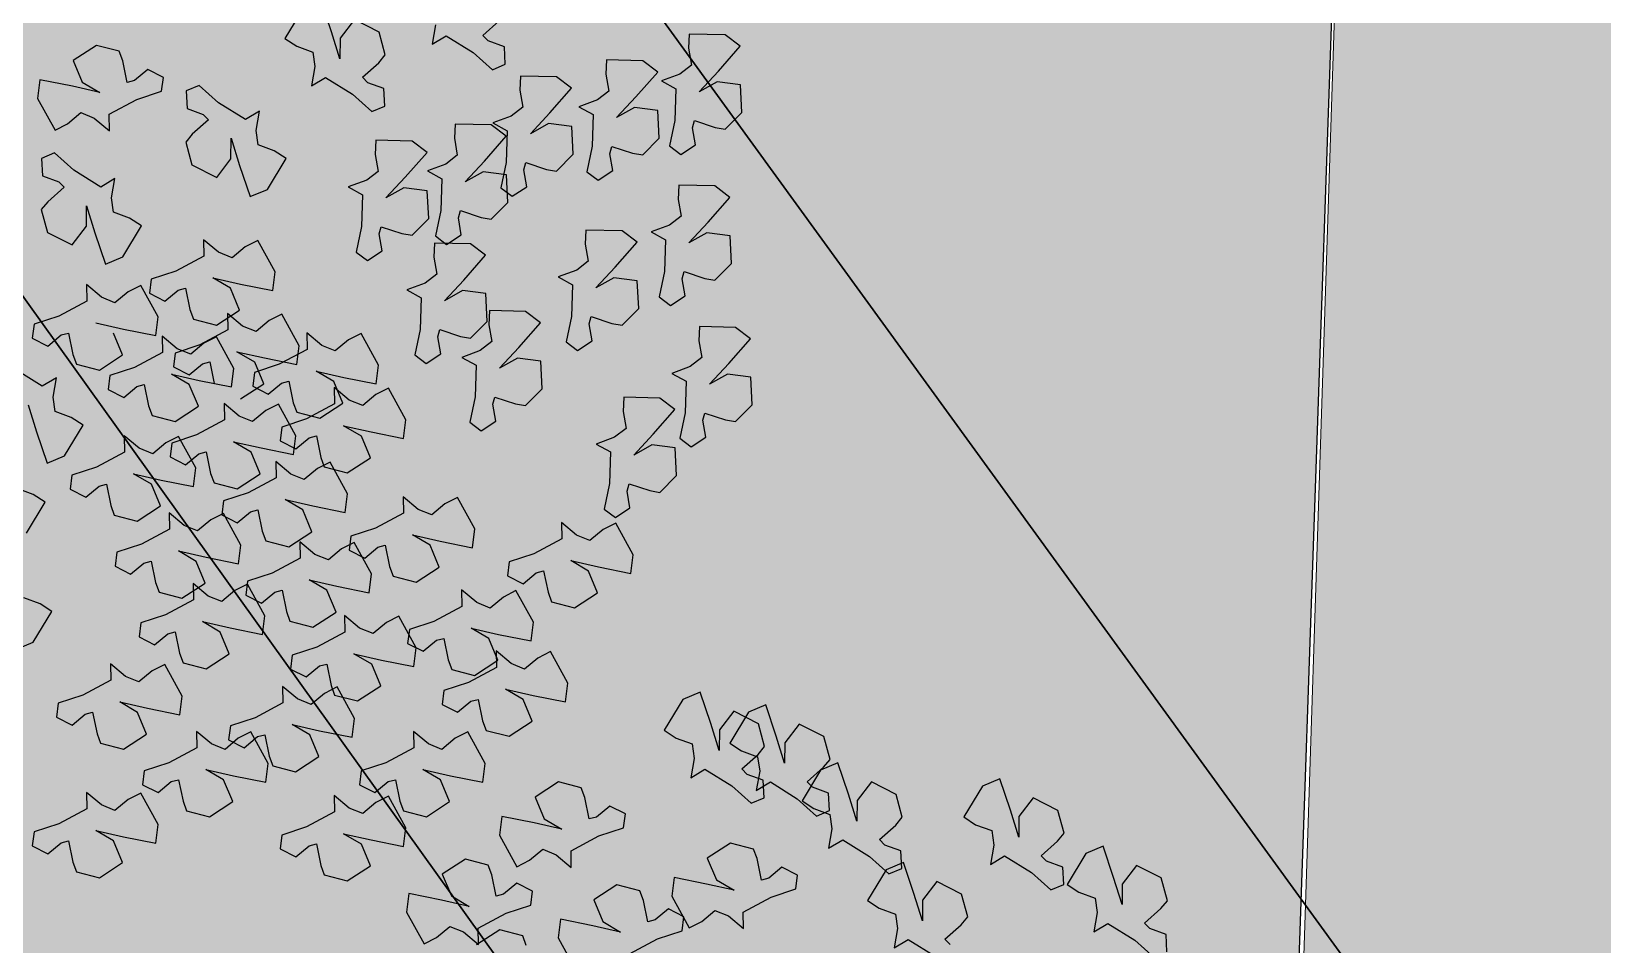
# Model space of a CAD drawing. Header units: millimetres. Extents: x -1042495 to -977915, y 3191218 to 3280168.
# Drawn here: x -1023943 to -1021685, y 3225566 to 3226878 of the extents above; entities that cross this region are included whole.
import ezdxf

# ---------------------------------------------------------------- set-up
doc = ezdxf.new("R2010")
doc.units = ezdxf.units.MM
doc.layers.get('0').update_dxf_attribs({"lineweight": 15})
for name, color, linetype in [('000 Дом', 7, 'Continuous'), ('000 Привязки', 1, 'Continuous'), ('A绿-TXT', 252, 'Continuous')]:
    doc.layers.add(name, color=color, linetype=linetype)
doc.layers.add('_ВК_В1', color=5, linetype='B1', lineweight=30)
doc.layers.add('_Кабель 0.4', color=1, linetype='g5_119_3', lineweight=30)
doc.layers.add('кустарники лиственные', color=7, linetype='Continuous', lineweight=20, true_color=0x455c00)
doc.linetypes.add('B1', pattern='A,12.5,-3,["В1",Standard,S=2,R=0,X=-2,Y=-1],-2.5', length=18)
doc.linetypes.add('g5_119_3', pattern='A,4,-1,[31,GUGK_2005.shx,S=0.1,R=0,X=0,Y=0],4,[31,GUGK_2005.shx,S=0.1,R=180,X=0,Y=0],-1', length=10)

# ---------------------------------------------------------------- blocks, each defined once
blk = doc.blocks.new('A$C6E9D230D')
at = {"layer": 'A绿-TXT', "color": 254, "true_color": 0xfeeab9}
for p, q in [((1816.9, 1630.9), (1763.2, 1601.3)), ((1848.6, 1626.9), (1816.9, 1630.9)), ((1837.5, 1571.8), (1848.6, 1626.9)), ((1763.2, 1601.3), (1774, 1579.9)), ((1774, 1579.9), (1792.8, 1557.4)), ((1792.8, 1557.4), (1783.5, 1534.4)), ((1826.9, 1524.8), (1837.5, 1571.8)), ((1844.6, 1554.9), (1826.9, 1524.8)), ((1881.5, 1570.4), (1844.6, 1554.9)), ((1907.2, 1530.9), (1881.5, 1570.4)), ((1783.5, 1534.4), (1762, 1508.9)), ((1897.1, 1492), (1907.2, 1530.9)), ((1787.1, 1472.5), (1761.4, 1511.9)), ((1762, 1508.9), (1790, 1509.4)), ((1790, 1509.4), (1815.4, 1461.9)), ((1776.9, 1433.5), (1787.1, 1472.5)), ((1844.3, 1478.5), (1880.7, 1485.9)), ((1847.6, 1466), (1844.3, 1478.5)), ((1880.7, 1485.9), (1897.1, 1492)), ((1948.1, 1472.9), (1894.3, 1443.3)), ((1979.8, 1468.9), (1948.1, 1472.9)), ((1815.4, 1461.9), (1829.1, 1420)), ((1866.3, 1443.5), (1847.6, 1466)), ((1852.8, 1417), (1866.3, 1443.5)), ((1894.3, 1443.3), (1905.2, 1421.9)), ((1968.7, 1413.8), (1979.8, 1468.9)), ((1760.6, 1427.5), (1776.9, 1433.5)), ((1829.1, 1420), (1852.8, 1417)), ((1905.2, 1421.9), (1923.9, 1399.4)), ((1923.9, 1399.4), (1914.6, 1376.4)), ((1958.1, 1366.8), (1968.7, 1413.8)), ((1975.7, 1396.9), (1958.1, 1366.8)), ((2012.7, 1412.3), (1975.7, 1396.9)), ((2038.4, 1372.9), (2012.7, 1412.3)), ((1773.2, 1373.3), (1719.5, 1343.7)), ((1805, 1369.3), (1773.2, 1373.3)), ((1793.9, 1314.3), (1805, 1369.3)), ((1914.6, 1376.4), (1893.2, 1350.9)), ((2028.2, 1334), (2038.4, 1372.9)), ((1893.2, 1350.9), (1921.1, 1351.4)), ((1921.1, 1351.4), (1946.6, 1303.9)), ((1783.3, 1267.3), (1793.9, 1314.3)), ((1837.9, 1312.8), (1800.9, 1297.4)), ((1863.6, 1273.3), (1837.9, 1312.8)), ((1975.5, 1320.5), (2011.9, 1327.9)), ((1978.7, 1308), (1975.5, 1320.5)), ((2011.9, 1327.9), (2028.2, 1334)), ((1800.9, 1297.4), (1783.3, 1267.3)), ((1946.6, 1303.9), (1960.3, 1262)), ((1997.5, 1285.5), (1978.7, 1308)), ((1984, 1259), (1997.5, 1285.5)), ((1853.4, 1234.4), (1863.6, 1273.3)), ((1960.3, 1262), (1984, 1259)), ((393.4, 1252.1), (405.8, 1222.6)), ((471.4, 1211), (481.5, 1238.5)), ((591.5, 1234.3), (644, 1202.6)), ((657.1, 1222.7), (667.2, 1250.2)), ((809.5, 1231.5), (763.5, 1217.2)), ((841.3, 1207.3), (869.8, 1253)), ((1746.3, 1251.9), (1771.8, 1204.3)), ((1837.1, 1228.3), (1853.4, 1234.4)), ((59.8, 1224.3), (46.3, 1197.8)), ((83.5, 1221.3), (59.8, 1224.3)), ((97.2, 1179.4), (83.5, 1221.3)), ((405.8, 1222.6), (458.3, 1190.9)), ((458.3, 1190.9), (471.4, 1211)), ((644, 1202.6), (657.1, 1222.7)), ((763.5, 1217.2), (710.3, 1199.3)), ((855.8, 1183.3), (841.3, 1207.3)), ((923.2, 1224.3), (909.6, 1197.8)), ((946.9, 1221.3), (923.2, 1224.3)), ((960.6, 1179.4), (946.9, 1221.3)), ((1141.6, 1209.3), (1102.8, 1198.6)), ((1155, 1198.2), (1141.6, 1209.3)), ((1198.9, 1206.9), (1188.8, 1179.4)), ((1228.6, 1208.5), (1198.9, 1206.9)), ((1237.9, 1186.5), (1228.6, 1208.5)), ((1330.6, 1215.3), (1276.9, 1185.7)), ((1362.3, 1211.3), (1330.6, 1215.3)), ((1351.3, 1156.2), (1362.3, 1211.3)), ((1771.8, 1204.3), (1785.5, 1162.4)), ((1800.7, 1220.9), (1837.1, 1228.3)), ((1803.9, 1208.4), (1800.7, 1220.9)), ((1822.7, 1185.9), (1803.9, 1208.4)), ((46.3, 1197.8), (65, 1175.3)), ((122.7, 1131.8), (97.2, 1179.4)), ((278.4, 1183.3), (264.9, 1156.8)), ((302.1, 1180.3), (278.4, 1183.3)), ((315.8, 1138.4), (302.1, 1180.3)), ((710.3, 1199.3), (722.7, 1169.8)), ((788.3, 1158.2), (798.4, 1185.7)), ((798.4, 1185.7), (822.9, 1189.1)), ((822.9, 1189.1), (855.8, 1183.3)), ((909.6, 1197.8), (928.4, 1175.3)), ((986, 1131.8), (960.6, 1179.4)), ((1102.8, 1198.6), (1081.5, 1156.6)), ((1179.6, 1170.4), (1155, 1198.2)), ((1188.8, 1179.4), (1179.6, 1170.4)), ((1208.5, 1153.6), (1237.9, 1186.5)), ((1276.9, 1185.7), (1287.7, 1164.3)), ((1844.2, 1180.1), (1790.5, 1150.5)), ((1809.2, 1159.4), (1822.7, 1185.9)), ((1876, 1176.1), (1844.2, 1180.1)), ((1864.9, 1121), (1876, 1176.1)), ((2126.4, 1192.8), (2113.2, 1172.7)), ((2178.8, 1161), (2126.4, 1192.8)), ((15.6, 1149.2), (5.4, 1110.3)), ((31.9, 1155.3), (15.6, 1149.2)), ((68.3, 1162.8), (31.9, 1155.3)), ((65, 1175.3), (68.3, 1162.8)), ((264.9, 1156.8), (283.6, 1134.3)), ((666.3, 1159.9), (652.8, 1133.4)), ((690.1, 1156.9), (666.3, 1159.9)), ((703.8, 1115), (690.1, 1156.9)), ((722.7, 1169.8), (775.1, 1138.1)), ((775.1, 1138.1), (788.3, 1158.2)), ((878.9, 1149.2), (868.7, 1110.3)), ((895.2, 1155.3), (878.9, 1149.2)), ((931.6, 1162.8), (895.2, 1155.3)), ((928.4, 1175.3), (931.6, 1162.8)), ((1081.5, 1156.6), (1113.3, 1132.4)), ((1180, 1107.8), (1208.5, 1153.6)), ((1287.7, 1164.3), (1306.5, 1141.8)), ((1340.6, 1109.3), (1351.3, 1156.2)), ((1395.2, 1154.8), (1358.3, 1139.4)), ((1420.9, 1115.3), (1395.2, 1154.8)), ((1785.5, 1162.4), (1809.2, 1159.4)), ((1790.5, 1150.5), (1801.3, 1129.1)), ((2113.2, 1172.7), (2103.1, 1145.2)), ((2191.2, 1131.6), (2178.8, 1161)), ((150.6, 1132.4), (122.7, 1131.8)), ((129.2, 1106.8), (150.6, 1132.4)), ((283.6, 1134.3), (286.9, 1121.8)), ((341.2, 1090.8), (315.8, 1138.4)), ((652.8, 1133.4), (671.6, 1110.9)), ((1014, 1132.4), (986, 1131.8)), ((992.5, 1106.8), (1014, 1132.4)), ((1148.2, 1132.1), (1102.2, 1117.8)), ((1113.3, 1132.4), (1148.2, 1132.1)), ((1306.5, 1141.8), (1297.2, 1118.9)), ((1358.3, 1139.4), (1340.6, 1109.3)), ((1801.3, 1129.1), (1820.1, 1106.6)), ((2060.2, 1123.6), (2031.7, 1077.8)), ((2078.6, 1141.8), (2045.7, 1147.5)), ((2045.7, 1147.5), (2060.2, 1123.6)), ((2103.1, 1145.2), (2078.6, 1141.8)), ((2138, 1113.6), (2191.2, 1131.6)), ((5.4, 1110.3), (31.1, 1070.9)), ((68, 1086.3), (85.7, 1116.4)), ((85.7, 1116.4), (75.1, 1069.4)), ((119.9, 1083.8), (129.2, 1106.8)), ((234.1, 1108.3), (224, 1069.3)), ((250.4, 1114.3), (234.1, 1108.3)), ((286.9, 1121.8), (250.4, 1114.3)), ((674.8, 1098.4), (638.4, 1091)), ((671.6, 1110.9), (674.8, 1098.4)), ((729.2, 1067.5), (703.8, 1115)), ((835.8, 1095.4), (822.2, 1068.9)), ((859.5, 1092.4), (835.8, 1095.4)), ((868.7, 1110.3), (894.5, 1070.9)), ((949.1, 1116.4), (938.4, 1069.4)), ((983.2, 1083.8), (992.5, 1106.8)), ((1102.2, 1117.8), (1049, 1099.9)), ((1049, 1099.9), (1061.4, 1070.4)), ((1194.5, 1083.9), (1180, 1107.8)), ((1297.2, 1118.9), (1275.7, 1093.3)), ((1410.8, 1076.4), (1420.9, 1115.3)), ((1820.1, 1106.6), (1810.8, 1083.7)), ((1854.3, 1074.1), (1864.9, 1121)), ((1871.9, 1104.2), (1854.3, 1074.1)), ((1908.9, 1119.6), (1871.9, 1104.2)), ((1934.6, 1080.1), (1908.9, 1119.6)), ((2092, 1099.3), (2138, 1113.6)), ((2126.9, 1099.1), (2092, 1099.3)), ((2158.7, 1074.8), (2126.9, 1099.1)), ((31.1, 1070.9), (68, 1086.3)), ((75.1, 1069.4), (64, 1014.4)), ((138.6, 1061.3), (119.9, 1083.8)), ((224, 1069.3), (249.7, 1029.9)), ((286.6, 1045.3), (304.3, 1075.4)), ((304.3, 1075.4), (293.7, 1028.4)), ((369.2, 1091.4), (341.2, 1090.8)), ((347.7, 1065.8), (369.2, 1091.4)), ((535.2, 1083.7), (521.7, 1057.2)), ((558.9, 1080.7), (535.2, 1083.7)), ((572.6, 1038.8), (558.9, 1080.7)), ((622.1, 1084.9), (611.9, 1046)), ((638.4, 1091), (622.1, 1084.9)), ((822.2, 1068.9), (841, 1046.4)), ((873.2, 1050.5), (859.5, 1092.4)), ((894.5, 1070.9), (931.4, 1086.3)), ((938.4, 1069.4), (927.4, 1014.4)), ((1002, 1061.3), (983.2, 1083.8)), ((1061.4, 1070.4), (1113.8, 1038.7)), ((1127, 1058.8), (1137.1, 1086.2)), ((1137.1, 1086.2), (1161.6, 1089.7)), ((1161.6, 1089.7), (1194.5, 1083.9)), ((1275.7, 1093.3), (1303.7, 1093.8)), ((1303.7, 1093.8), (1329.1, 1046.3)), ((1358, 1062.9), (1394.5, 1070.3)), ((1394.5, 1070.3), (1410.8, 1076.4)), ((1810.8, 1083.7), (1789.4, 1058.1)), ((1924.4, 1041.2), (1934.6, 1080.1)), ((2031.7, 1077.8), (2002.3, 1045)), ((2104.5, 1081.5), (2091.4, 1061.4)), ((2157, 1049.8), (2104.5, 1081.5)), ((2137.4, 1032.8), (2158.7, 1074.8)), ((149.5, 1039.9), (138.6, 1061.3)), ((249.7, 1029.9), (286.6, 1045.3)), ((338.4, 1042.9), (347.7, 1065.8)), ((357.2, 1020.4), (338.4, 1042.9)), ((415, 1042.7), (401.5, 1016.3)), ((438.8, 1039.8), (415, 1042.7)), ((521.7, 1057.2), (540.4, 1034.7)), ((611.9, 1046), (637.6, 1006.5)), ((674.6, 1021.9), (692.3, 1052)), ((692.3, 1052), (681.6, 1005.1)), ((726.4, 1019.5), (735.7, 1042.4)), ((757.1, 1068), (729.2, 1067.5)), ((735.7, 1042.4), (757.1, 1068)), ((841, 1046.4), (844.2, 1033.9)), ((898.6, 1003), (873.2, 1050.5)), ((1012.8, 1039.9), (1002, 1061.3)), ((1113.8, 1038.7), (1127, 1058.8)), ((1329.1, 1046.3), (1342.8, 1004.4)), ((1361.3, 1050.4), (1358, 1062.9)), ((1380.1, 1027.9), (1361.3, 1050.4)), ((1789.4, 1058.1), (1817.3, 1058.6)), ((1817.3, 1058.6), (1842.7, 1011.1)), ((2002.3, 1045), (2011.6, 1023)), ((2041.3, 1024.5), (2051.4, 1052)), ((2051.4, 1052), (2060.6, 1061.1)), ((2060.6, 1061.1), (2085.2, 1033.3)), ((2091.4, 1061.4), (2081.3, 1034)), ((2169.4, 1020.3), (2157, 1049.8)), ((95.7, 1010.4), (149.5, 1039.9)), ((163.6, 1037), (150.1, 1010.5)), ((187.3, 1034), (163.6, 1037)), ((201.1, 992.1), (187.3, 1034)), ((293.7, 1028.4), (282.6, 973.4)), ((368, 999), (357.2, 1020.4)), ((401.5, 1016.3), (420.3, 993.8)), ((452.5, 997.8), (438.8, 1039.8)), ((543.7, 1022.2), (507.3, 1014.8)), ((540.4, 1034.7), (543.7, 1022.2)), ((598, 991.3), (572.6, 1038.8)), ((637.6, 1006.5), (674.6, 1021.9)), ((745.2, 997), (726.4, 1019.5)), ((791.5, 1020.4), (781.3, 981.5)), ((807.8, 1026.5), (791.5, 1020.4)), ((844.2, 1033.9), (807.8, 1026.5)), ((959.1, 1010.4), (1012.8, 1039.9)), ((999.6, 1025.1), (986.1, 998.7)), ((1023.4, 1022.2), (999.6, 1025.1)), ((1037.1, 980.2), (1023.4, 1022.2)), ((1366.5, 1001.4), (1380.1, 1027.9)), ((1871.7, 1027.7), (1908.1, 1035.1)), ((1874.9, 1015.2), (1871.7, 1027.7)), ((1908.1, 1035.1), (1924.4, 1041.2)), ((2011.6, 1023), (2041.3, 1024.5)), ((2056.8, 1030.5), (2023.9, 1036.3)), ((2023.9, 1036.3), (2038.4, 1012.4)), ((2081.3, 1034), (2056.8, 1030.5)), ((2085.2, 1033.3), (2098.7, 1022.2)), ((2098.7, 1022.2), (2137.4, 1032.8)), ((2116.2, 1002.4), (2169.4, 1020.3)), ((64, 1014.4), (95.7, 1010.4)), ((150.1, 1010.5), (168.9, 988)), ((226.5, 944.5), (201.1, 992.1)), ((314.3, 969.4), (368, 999)), ((420.3, 993.8), (423.5, 981.2)), ((477.9, 950.3), (452.5, 997.8)), ((490.9, 1008.7), (480.8, 969.8)), ((507.3, 1014.8), (490.9, 1008.7)), ((626, 991.8), (598, 991.3)), ((604.5, 966.3), (626, 991.8)), ((681.6, 1005.1), (670.6, 950)), ((721, 990.1), (707.5, 963.6)), ((744.7, 987.1), (721, 990.1)), ((756, 975.6), (745.2, 997)), ((926.6, 1003.5), (898.6, 1003)), ((905.1, 978), (926.6, 1003.5)), ((927.4, 1014.4), (959.1, 1010.4)), ((986.1, 998.7), (1004.9, 976.2)), ((1342.8, 1004.4), (1366.5, 1001.4)), ((1842.7, 1011.1), (1856.5, 969.2)), ((1893.7, 992.7), (1874.9, 1015.2)), ((1880.2, 966.2), (1893.7, 992.7)), ((2038.4, 1012.4), (2009.9, 966.6)), ((2070.2, 988.1), (2116.2, 1002.4)), ((119.4, 961.9), (109.2, 923)), ((135.7, 968), (119.4, 961.9)), ((172.1, 975.5), (135.7, 968)), ((168.9, 988), (172.1, 975.5)), ((282.6, 973.4), (314.3, 969.4)), ((370.8, 967.7), (360.6, 928.8)), ((387.1, 973.8), (370.8, 967.7)), ((423.5, 981.2), (387.1, 973.8)), ((480.8, 969.8), (506.5, 930.3)), ((543.4, 945.8), (561.1, 975.9)), ((561.1, 975.9), (550.5, 928.9)), ((595.3, 943.3), (604.5, 966.3)), ((702.3, 946), (756, 975.6)), ((707.5, 963.6), (726.3, 941.1)), ((758.4, 945.2), (744.7, 987.1)), ((781.3, 981.5), (807.1, 942)), ((844, 957.4), (861.7, 987.6)), ((861.7, 987.6), (851, 940.6)), ((874, 984.2), (860.5, 957.7)), ((897.7, 981.2), (874, 984.2)), ((895.8, 955), (905.1, 978)), ((911.4, 939.3), (897.7, 981.2)), ((1008.1, 963.6), (971.7, 956.2)), ((1004.9, 976.2), (1008.1, 963.6)), ((1062.5, 932.7), (1037.1, 980.2)), ((1256.3, 963.4), (1217.5, 952.8)), ((1269.7, 952.3), (1256.3, 963.4)), ((1343.4, 962.6), (1313.7, 961.1)), ((1352.7, 940.6), (1343.4, 962.6)), ((1856.5, 969.2), (1880.2, 966.2)), ((2009.9, 966.6), (1980.5, 933.7)), ((2105.1, 987.8), (2070.2, 988.1)), ((2136.9, 963.6), (2105.1, 987.8)), ((2115.6, 921.6), (2136.9, 963.6)), ((254.4, 945.1), (226.5, 944.5)), ((233, 919.5), (254.4, 945.1)), ((505.8, 950.9), (477.9, 950.3)), ((484.4, 925.3), (505.8, 950.9)), ((506.5, 930.3), (543.4, 945.8)), ((614, 920.8), (595.3, 943.3)), ((670.6, 950), (702.3, 946)), ((726.3, 941.1), (729.5, 928.6)), ((783.9, 897.6), (758.4, 945.2)), ((807.1, 942), (844, 957.4)), ((851, 940.6), (840, 885.5)), ((860.5, 957.7), (879.2, 935.2)), ((879.2, 935.2), (882.5, 922.7)), ((914.6, 932.5), (895.8, 955)), ((936.9, 891.7), (911.4, 939.3)), ((955.4, 950.1), (945.2, 911.2)), ((971.7, 956.2), (955.4, 950.1)), ((1217.5, 952.8), (1196.2, 910.8)), ((1294.4, 924.5), (1269.7, 952.3)), ((1313.7, 961.1), (1303.6, 933.6)), ((1323.2, 907.7), (1352.7, 940.6)), ((1993.1, 938.5), (1983, 911)), ((2006.2, 958.6), (1993.1, 938.5)), ((2058.7, 926.9), (2006.2, 958.6)), ((2019.4, 913.3), (2029.5, 940.8)), ((2029.5, 940.8), (2038.8, 949.8)), ((2038.8, 949.8), (2063.4, 922)), ((109.2, 923), (134.9, 883.6)), ((171.9, 899), (189.5, 929.1)), ((189.5, 929.1), (178.9, 882.1)), ((223.7, 896.6), (233, 919.5)), ((360.6, 928.8), (386.3, 889.4)), ((423.3, 904.8), (441, 934.9)), ((441, 934.9), (430.3, 887.9)), ((475.1, 902.3), (484.4, 925.3)), ((550.5, 928.9), (539.4, 873.8)), ((624.8, 899.4), (614, 920.8)), ((676.8, 915.1), (666.6, 876.1)), ((693.1, 921.1), (676.8, 915.1)), ((729.5, 928.6), (693.1, 921.1)), ((882.5, 922.7), (846.1, 915.2)), ((871.7, 881.5), (925.4, 911.1)), ((925.4, 911.1), (914.6, 932.5)), ((945.2, 911.2), (970.9, 871.8)), ((1007.9, 887.2), (1025.6, 917.3)), ((1025.6, 917.3), (1014.9, 870.3)), ((1090.4, 933.3), (1062.5, 932.7)), ((1069, 907.7), (1090.4, 933.3)), ((1196.2, 910.8), (1228, 886.5)), ((1303.6, 933.6), (1294.4, 924.5)), ((1958.5, 907.6), (1925.6, 913.4)), ((1925.6, 913.4), (1940.1, 889.4)), ((1983, 911), (1958.5, 907.6)), ((1980.5, 933.7), (1989.8, 911.7)), ((1989.8, 911.7), (2019.4, 913.3)), ((2071.1, 897.4), (2058.7, 926.9)), ((2063.4, 922), (2076.8, 910.9)), ((2076.8, 910.9), (2115.6, 921.6)), ((134.9, 883.6), (171.9, 899)), ((178.9, 882.1), (167.8, 827.1)), ((242.5, 874.1), (223.7, 896.6)), ((240.1, 890.5), (226.6, 864)), ((263.8, 887.5), (240.1, 890.5)), ((277.5, 845.6), (263.8, 887.5)), ((386.3, 889.4), (423.3, 904.8)), ((430.3, 887.9), (419.3, 832.8)), ((493.9, 879.8), (475.1, 902.3)), ((571.1, 869.8), (624.8, 899.4)), ((622.6, 902.2), (609.1, 875.7)), ((646.3, 899.2), (622.6, 902.2)), ((660, 857.3), (646.3, 899.2)), ((729.3, 852.1), (746.9, 882.2)), ((746.9, 882.2), (736.3, 835.2)), ((811.8, 898.2), (783.9, 897.6)), ((790.4, 872.6), (811.8, 898.2)), ((840, 885.5), (871.7, 881.5)), ((964.8, 892.3), (936.9, 891.7)), ((943.4, 866.7), (964.8, 892.3)), ((970.9, 871.8), (1007.9, 887.2)), ((1059.7, 884.7), (1069, 907.7)), ((1078.5, 862.2), (1059.7, 884.7)), ((1262.9, 886.2), (1216.9, 871.9)), ((1228, 886.5), (1262.9, 886.2)), ((1294.8, 862), (1323.2, 907.7)), ((1940.1, 889.4), (1911.6, 843.6)), ((2017.9, 879.4), (2071.1, 897.4)), ((226.6, 864), (245.4, 841.5)), ((253.3, 852.6), (242.5, 874.1)), ((451, 828.9), (504.7, 858.4)), ((486, 861.2), (472.5, 834.7)), ((509.7, 858.2), (486, 861.2)), ((504.7, 858.4), (493.9, 879.8)), ((523.4, 816.3), (509.7, 858.2)), ((539.4, 873.8), (571.1, 869.8)), ((609.1, 875.7), (627.8, 853.2)), ((685.4, 809.8), (660, 857.3)), ((666.6, 876.1), (692.3, 836.7)), ((781.1, 849.7), (790.4, 872.6)), ((819.6, 870.2), (845.3, 830.8)), ((882.2, 846.2), (899.9, 876.3)), ((899.9, 876.3), (889.3, 829.3)), ((934.1, 843.8), (943.4, 866.7)), ((1014.9, 870.3), (1003.9, 815.2)), ((1089.3, 840.8), (1078.5, 862.2)), ((1216.9, 871.9), (1163.7, 854)), ((1309.2, 838), (1294.8, 862)), ((1971.9, 865.1), (2017.9, 879.4)), ((2006.8, 864.9), (1971.9, 865.1)), ((2038.6, 840.6), (2006.8, 864.9)), ((199.6, 823.1), (253.3, 852.6)), ((248.6, 829), (212.2, 821.6)), ((245.4, 841.5), (248.6, 829)), ((303, 798.1), (277.5, 845.6)), ((419.3, 832.8), (451, 828.9)), ((472.5, 834.7), (491.3, 812.2)), ((594.7, 833.3), (578.3, 827.2)), ((631.1, 840.7), (594.7, 833.3)), ((627.8, 853.2), (631.1, 840.7)), ((692.3, 836.7), (729.3, 852.1)), ((736.3, 835.2), (725.2, 780.2)), ((799.8, 827.2), (781.1, 849.7)), ((841.1, 849.5), (827.6, 823.1)), ((864.9, 846.6), (841.1, 849.5)), ((845.3, 830.8), (882.2, 846.2)), ((878.6, 804.6), (864.9, 846.6)), ((889.3, 829.3), (878.2, 774.3)), ((952.8, 821.3), (934.1, 843.8)), ((1035.6, 811.3), (1089.3, 840.8)), ((1163.7, 854), (1176.1, 824.5)), ((1241.7, 812.9), (1251.8, 840.4)), ((1251.8, 840.4), (1276.3, 843.8)), ((1276.3, 843.8), (1309.2, 838)), ((1836.8, 847.3), (1823.7, 827.3)), ((1889.3, 815.6), (1836.8, 847.3)), ((1911.6, 843.6), (1882.2, 810.8)), ((2017.3, 798.6), (2038.6, 840.6)), ((54.4, 802.8), (40.9, 776.3)), ((78.1, 799.8), (54.4, 802.8)), ((167.8, 827.1), (199.6, 823.1)), ((195.9, 815.5), (185.7, 776.6)), ((212.2, 821.6), (195.9, 815.5)), ((491.3, 812.2), (494.5, 799.7)), ((548.9, 768.8), (523.4, 816.3)), ((578.3, 827.2), (568.2, 788.3)), ((713.4, 810.3), (685.4, 809.8)), ((691.9, 784.7), (713.4, 810.3)), ((748.2, 802.8), (734.7, 776.3)), ((771.9, 799.8), (748.2, 802.8)), ((757, 776.2), (810.7, 805.8)), ((810.7, 805.8), (799.8, 827.2)), ((827.6, 823.1), (846.4, 800.6)), ((904, 757.1), (878.6, 804.6)), ((963.7, 799.8), (952.8, 821.3)), ((1003.9, 815.2), (1035.6, 811.3)), ((1176.1, 824.5), (1228.6, 792.8)), ((1228.6, 792.8), (1241.7, 812.9)), ((1789.1, 796.3), (1756.2, 802.1)), ((1756.2, 802.1), (1770.7, 778.2)), ((1823.7, 827.3), (1813.6, 799.8)), ((1882.2, 810.8), (1891.4, 788.8)), ((1901.7, 786.1), (1889.3, 815.6)), ((1921.1, 790.3), (1931.2, 817.8)), ((1931.2, 817.8), (1940.4, 826.9)), ((1940.4, 826.9), (1965.1, 799.1)), ((40.9, 776.3), (59.6, 753.8)), ((91.8, 757.9), (78.1, 799.8)), ((185.7, 776.6), (211.4, 737.1)), ((248.4, 752.6), (266, 782.7)), ((266, 782.7), (255.4, 735.7)), ((330.9, 798.6), (303, 798.1)), ((309.5, 773.1), (330.9, 798.6)), ((360.4, 785.2), (346.9, 758.7)), ((384.1, 782.2), (360.4, 785.2)), ((397.8, 740.3), (384.1, 782.2)), ((441.8, 786.2), (431.6, 747.3)), ((458.1, 792.3), (441.8, 786.2)), ((494.5, 799.7), (458.1, 792.3)), ((568.2, 788.3), (593.9, 748.8)), ((630.8, 764.2), (648.5, 794.4)), ((648.5, 794.4), (637.9, 747.4)), ((682.7, 761.8), (691.9, 784.7)), ((725.2, 780.2), (757, 776.2)), ((734.7, 776.3), (753.5, 753.8)), ((785.7, 757.9), (771.9, 799.8)), ((813.2, 780.6), (796.9, 774.5)), ((849.6, 788), (813.2, 780.6)), ((846.4, 800.6), (849.6, 788)), ((909.9, 770.3), (963.7, 799.8)), ((1432.5, 794.7), (1419.4, 774.6)), ((1485, 762.9), (1432.5, 794.7)), ((1770.7, 778.2), (1742.2, 732.4)), ((1813.6, 799.8), (1789.1, 796.3)), ((1848.5, 768.2), (1901.7, 786.1)), ((1891.4, 788.8), (1921.1, 790.3)), ((1965.1, 799.1), (1978.5, 788)), ((1978.5, 788), (2017.3, 798.6)), ((59.6, 753.8), (62.9, 741.3)), ((117.3, 710.3), (91.8, 757.9)), ((211.4, 737.1), (248.4, 752.6)), ((300.2, 750.1), (309.5, 773.1)), ((319, 727.6), (300.2, 750.1)), ((346.9, 758.7), (365.6, 736.2)), ((494.3, 723.3), (511.9, 753.4)), ((511.9, 753.4), (501.3, 706.4)), ((576.8, 769.3), (548.9, 768.8)), ((555.4, 743.8), (576.8, 769.3)), ((593.9, 748.8), (630.8, 764.2)), ((701.4, 739.3), (682.7, 761.8)), ((753.5, 753.8), (756.7, 741.3)), ((811.1, 710.3), (785.7, 757.9)), ((796.9, 774.5), (786.7, 735.6)), ((878.2, 774.3), (909.9, 770.3)), ((931.9, 757.7), (904, 757.1)), ((910.5, 732.1), (931.9, 757.7)), ((1351.9, 749.5), (1366.4, 725.5)), ((1384.8, 743.7), (1351.9, 749.5)), ((1419.4, 774.6), (1409.3, 747.1)), ((1802.5, 753.9), (1848.5, 768.2)), ((1837.4, 753.7), (1802.5, 753.9)), ((1869.2, 729.4), (1837.4, 753.7)), ((10.2, 727.8), (0, 688.9)), ((26.5, 733.8), (10.2, 727.8)), ((62.9, 741.3), (26.5, 733.8)), ((255.4, 735.7), (244.3, 680.6)), ((329.8, 706.2), (319, 727.6)), ((368.9, 723.7), (332.5, 716.2)), ((365.6, 736.2), (368.9, 723.7)), ((423.2, 692.7), (397.8, 740.3)), ((431.6, 747.3), (457.3, 707.9)), ((457.3, 707.9), (494.3, 723.3)), ((546.1, 720.8), (555.4, 743.8)), ((637.9, 747.4), (626.8, 692.3)), ((704, 727.8), (693.8, 688.9)), ((712.2, 717.9), (701.4, 739.3)), ((720.3, 733.8), (704, 727.8)), ((756.7, 741.3), (720.3, 733.8)), ((786.7, 735.6), (812.4, 696.2)), ((849.4, 711.6), (867.1, 741.7)), ((867.1, 741.7), (856.4, 694.7)), ((901.2, 709.1), (910.5, 732.1)), ((1366.4, 725.5), (1337.9, 679.7)), ((1409.3, 747.1), (1384.8, 743.7)), ((1444.2, 715.5), (1497.4, 733.5)), ((1847.9, 687.4), (1869.2, 729.4)), ((62.6, 664.8), (80.3, 694.9)), ((80.3, 694.9), (69.7, 647.9)), ((145.2, 710.9), (117.3, 710.3)), ((123.8, 685.3), (145.2, 710.9)), ((276.1, 676.6), (329.8, 706.2)), ((316.1, 710.2), (306, 671.3)), ((332.5, 716.2), (316.1, 710.2)), ((501.3, 706.4), (490.2, 651.3)), ((564.9, 698.3), (546.1, 720.8)), ((575.7, 676.9), (564.9, 698.3)), ((658.5, 688.3), (712.2, 717.9)), ((756.5, 664.8), (774.1, 694.9)), ((774.1, 694.9), (763.5, 647.9)), ((839, 710.9), (811.1, 710.3)), ((812.4, 696.2), (849.4, 711.6)), ((817.6, 685.3), (839, 710.9)), ((856.4, 694.7), (845.4, 639.6)), ((920, 686.6), (901.2, 709.1)), ((1398.2, 701.2), (1444.2, 715.5)), ((1433.1, 701), (1398.2, 701.2)), ((1464.9, 676.7), (1433.1, 701)), ((1761.8, 706.6), (1771, 715.6)), ((1771, 715.6), (1795.7, 687.8)), ((0, 688.9), (25.7, 649.4)), ((114.5, 662.4), (123.8, 685.3)), ((163.6, 668.2), (150.1, 641.7)), ((187.3, 665.2), (163.6, 668.2)), ((244.3, 680.6), (276.1, 676.6)), ((306, 671.3), (331.7, 631.8)), ((368.6, 647.2), (386.3, 677.3)), ((386.3, 677.3), (375.7, 630.3)), ((451.2, 693.3), (423.2, 692.7)), ((429.7, 667.7), (451.2, 693.3)), ((522, 647.3), (575.7, 676.9)), ((562.5, 685.6), (549, 659.1)), ((586.2, 682.6), (562.5, 685.6)), ((599.9, 640.7), (586.2, 682.6)), ((626.8, 692.3), (658.5, 688.3)), ((693.8, 688.9), (719.5, 649.4)), ((808.3, 662.4), (817.6, 685.3)), ((930.8, 665.2), (920, 686.6)), ((1069.5, 673.4), (1055.1, 654.4)), ((1112.7, 664.4), (1069.5, 673.4)), ((1180.1, 687.1), (1166.6, 662.6)), ((1191.5, 655.7), (1180.1, 687.1)), ((1337.9, 679.7), (1308.5, 646.9)), ((1443.6, 634.7), (1464.9, 676.7)), ((1795.7, 687.8), (1809.1, 676.7)), ((1809.1, 676.7), (1847.9, 687.4)), ((1978.9, 683.4), (1965.8, 663.3)), ((2031.4, 651.7), (1978.9, 683.4)), ((25.7, 649.4), (62.6, 664.8)), ((69.7, 647.9), (58.6, 592.9)), ((133.2, 639.9), (114.5, 662.4)), ((150.1, 641.7), (168.9, 619.2)), ((201.1, 623.3), (187.3, 665.2)), ((331.7, 631.8), (368.6, 647.2)), ((420.5, 644.8), (429.7, 667.7)), ((439.2, 622.3), (420.5, 644.8)), ((490.2, 651.3), (522, 647.3)), ((549, 659.1), (567.8, 636.6)), ((719.5, 649.4), (756.5, 664.8)), ((763.5, 647.9), (752.4, 592.9)), ((827.1, 639.9), (808.3, 662.4)), ((877.1, 635.7), (930.8, 665.2)), ((1055.1, 654.4), (1071.3, 629.5)), ((1166.6, 662.6), (1112.7, 664.4)), ((1206.7, 636.2), (1191.5, 655.7)), ((1235.6, 641.2), (1206.7, 636.2)), ((1259.6, 639.9), (1235.6, 641.2)), ((1308.5, 646.9), (1317.8, 624.9)), ((1347.4, 626.4), (1357.5, 653.9)), ((1357.5, 653.9), (1366.8, 663)), ((1366.8, 663), (1391.4, 635.2)), ((1965.8, 663.3), (1955.7, 635.9)), ((2043.8, 622.2), (2031.4, 651.7)), ((90.3, 588.9), (144.1, 618.5)), ((144.1, 618.5), (133.2, 639.9)), ((168.9, 619.2), (172.1, 606.7)), ((226.5, 575.7), (201.1, 623.3)), ((375.7, 630.3), (364.6, 575.3)), ((450, 600.9), (439.2, 622.3)), ((534.6, 616.7), (518.3, 610.6)), ((571, 624.1), (534.6, 616.7)), ((567.8, 636.6), (571, 624.1)), ((625.4, 593.2), (599.9, 640.7)), ((784.2, 588.9), (837.9, 618.5)), ((837.9, 618.5), (827.1, 639.9)), ((845.4, 639.6), (877.1, 635.7)), ((1071.3, 629.5), (1100.2, 634.5)), ((1100.2, 634.5), (1112.6, 631)), ((1112.6, 631), (1100.9, 595.8)), ((1178.7, 592.6), (1161.5, 622.9)), ((1161.5, 622.9), (1196.8, 590.2)), ((1258.3, 578.6), (1259.6, 639.9)), ((1317.8, 624.9), (1347.4, 626.4)), ((1391.4, 635.2), (1404.8, 624.1)), ((1404.8, 624.1), (1443.6, 634.7)), ((1931.1, 632.4), (1898.3, 638.2)), ((1898.3, 638.2), (1912.7, 614.3)), ((1955.7, 635.9), (1931.1, 632.4)), ((1990.6, 604.3), (2043.8, 622.2)), ((58.6, 592.9), (90.3, 588.9)), ((119.4, 593.1), (109.2, 554.2)), ((135.7, 599.2), (119.4, 593.1)), ((172.1, 606.7), (135.7, 599.2)), ((396.3, 571.3), (450, 600.9)), ((518.3, 610.6), (508.1, 571.7)), ((653.3, 593.7), (625.4, 593.2)), ((631.9, 568.2), (653.3, 593.7)), ((752.4, 592.9), (784.2, 588.9)), ((1100.9, 595.8), (1098, 578.6)), ((1173.6, 552.9), (1178.7, 592.6)), ((1196.8, 590.2), (1239, 553.1)), ((1912.7, 614.3), (1884.3, 568.5)), ((1944.5, 590), (1990.6, 604.3)), ((1979.5, 589.7), (1944.5, 590)), ((2011.3, 565.5), (1979.5, 589.7)), ((254.4, 576.3), (226.5, 575.7)), ((233, 550.7), (254.4, 576.3)), ((364.6, 575.3), (396.3, 571.3)), ((404, 586.2), (390.5, 559.7)), ((427.7, 583.2), (404, 586.2)), ((441.4, 541.3), (427.7, 583.2)), ((508.1, 571.7), (533.8, 532.2)), ((570.8, 547.7), (588.4, 577.8)), ((588.4, 577.8), (577.8, 530.8)), ((622.6, 545.2), (631.9, 568.2)), ((894.6, 573.9), (880.2, 554.8)), ((937.8, 564.8), (894.6, 573.9)), ((991.7, 563.1), (937.8, 564.8)), ((1005.2, 587.5), (991.7, 563.1)), ((1016.6, 556.2), (1005.2, 587.5)), ((1098, 578.6), (1126.6, 550.3)), ((1239, 553.1), (1258.3, 578.6)), ((1884.3, 568.5), (1854.8, 535.7)), ((1990, 523.5), (2011.3, 565.5)), ((109.2, 554.2), (134.9, 514.8)), ((171.9, 530.2), (189.5, 560.3)), ((189.5, 560.3), (178.9, 513.3)), ((223.7, 527.7), (233, 550.7)), ((390.5, 559.7), (409.3, 537.2)), ((409.3, 537.2), (412.5, 524.7)), ((466.9, 493.8), (441.4, 541.3)), ((533.8, 532.2), (570.8, 547.7)), ((641.3, 522.7), (622.6, 545.2)), ((880.2, 554.8), (896.4, 529.9)), ((896.4, 529.9), (925.2, 534.9)), ((925.2, 534.9), (937.7, 531.5)), ((1031.8, 536.7), (1016.6, 556.2)), ((1060.7, 541.7), (1031.8, 536.7)), ((1084.6, 540.3), (1060.7, 541.7)), ((1096.9, 538.8), (1082.4, 519.8)), ((1083.4, 479), (1084.6, 540.3)), ((1140, 529.7), (1096.9, 538.8)), ((1126.6, 550.3), (1173.6, 552.9)), ((1207.4, 552.5), (1193.9, 528)), ((1218.8, 521.1), (1207.4, 552.5)), ((1455.8, 538.8), (1422.9, 544.6)), ((1422.9, 544.6), (1437.4, 520.6)), ((1854.8, 535.7), (1864.1, 513.6)), ((1893.8, 515.2), (1903.9, 542.7)), ((1903.9, 542.7), (1913.1, 551.7)), ((1913.1, 551.7), (1937.8, 523.9)), ((134.9, 514.8), (171.9, 530.2)), ((178.9, 513.3), (167.8, 458.3)), ((242.5, 505.2), (223.7, 527.7)), ((300.3, 527.6), (286.8, 501.1)), ((324, 524.6), (300.3, 527.6)), ((337.7, 482.7), (324, 524.6)), ((359.8, 511.2), (349.6, 472.3)), ((376.1, 517.3), (359.8, 511.2)), ((412.5, 524.7), (376.1, 517.3)), ((577.8, 530.8), (566.7, 475.7)), ((652.2, 501.3), (641.3, 522.7)), ((937.7, 531.5), (925.9, 496.2)), ((1003.8, 493), (986.5, 523.4)), ((986.5, 523.4), (1021.9, 490.7)), ((1082.4, 519.8), (1098.6, 494.8)), ((1193.9, 528), (1140, 529.7)), ((1234.1, 501.6), (1218.8, 521.1)), ((1437.4, 520.6), (1408.9, 474.8)), ((1864.2, 507.8), (1851, 487.7)), ((1864.1, 513.6), (1893.8, 515.2)), ((1916.6, 476.1), (1864.2, 507.8)), ((1937.8, 523.9), (1951.2, 512.8)), ((1951.2, 512.8), (1990, 523.5)), ((199.6, 454.3), (253.3, 483.8)), ((253.3, 483.8), (242.5, 505.2)), ((286.8, 501.1), (305.6, 478.6)), ((363.2, 435.2), (337.7, 482.7)), ((494.8, 494.3), (466.9, 493.8)), ((473.4, 468.7), (494.8, 494.3)), ((598.5, 471.7), (652.2, 501.3)), ((890.4, 493.9), (876.9, 469.4)), ((901.8, 462.5), (890.4, 493.9)), ((925.9, 496.2), (923, 479)), ((998.7, 453.3), (1003.8, 493)), ((1021.9, 490.7), (1064.1, 453.5)), ((1098.6, 494.8), (1127.5, 499.8)), ((1127.5, 499.8), (1139.9, 496.4)), ((1139.9, 496.4), (1128.2, 461.1)), ((1206, 457.9), (1188.8, 488.3)), ((1188.8, 488.3), (1224.2, 455.6)), ((1262.9, 506.6), (1234.1, 501.6)), ((1286.9, 505.3), (1262.9, 506.6)), ((1285.6, 444), (1286.9, 505.3)), ((1851, 487.7), (1840.9, 460.3)), ((167.8, 458.3), (199.6, 454.3)), ((272.4, 458.7), (256.1, 452.6)), ((308.8, 466.1), (272.4, 458.7)), ((305.6, 478.6), (308.8, 466.1)), ((349.6, 472.3), (375.3, 432.8)), ((412.3, 448.2), (429.9, 478.3)), ((429.9, 478.3), (419.3, 431.4)), ((464.1, 445.8), (473.4, 468.7)), ((566.7, 475.7), (598.5, 471.7)), ((779.9, 480.2), (765.5, 461.2)), ((765.5, 461.2), (781.6, 436.3)), ((823, 471.2), (779.9, 480.2)), ((876.9, 469.4), (823, 471.2)), ((917.1, 443), (901.8, 462.5)), ((923, 479), (951.6, 450.8)), ((1064.1, 453.5), (1083.4, 479)), ((1128.2, 461.1), (1125.3, 444)), ((1200.9, 418.2), (1206, 457.9)), ((1224.2, 455.6), (1266.3, 418.5)), ((1408.9, 474.8), (1379.5, 442)), ((1428.5, 449), (1437.7, 458.1)), ((1437.7, 458.1), (1462.4, 430.3)), ((1816.4, 456.8), (1783.5, 462.6)), ((1783.5, 462.6), (1798, 438.7)), ((1840.9, 460.3), (1816.4, 456.8)), ((1929, 446.6), (1916.6, 476.1)), ((256.1, 452.6), (245.9, 413.7)), ((391.1, 435.7), (363.2, 435.2)), ((369.7, 410.2), (391.1, 435.7)), ((375.3, 432.8), (412.3, 448.2)), ((419.3, 431.4), (408.2, 376.3)), ((482.8, 423.3), (464.1, 445.8)), ((781.6, 436.3), (810.5, 441.2)), ((810.5, 441.2), (822.9, 437.8)), ((822.9, 437.8), (811.2, 402.6)), ((889, 399.4), (871.8, 429.7)), ((871.8, 429.7), (907.2, 397)), ((945.9, 448), (917.1, 443)), ((969.9, 446.7), (945.9, 448)), ((951.6, 450.8), (998.7, 453.3)), ((968.6, 385.4), (969.9, 446.7)), ((1125.3, 444), (1153.9, 415.7)), ((1178.8, 427.6), (1164.3, 408.5)), ((1221.9, 418.5), (1178.8, 427.6)), ((1266.3, 418.5), (1285.6, 444)), ((1289.3, 441.2), (1275.8, 416.7)), ((1300.7, 409.9), (1289.3, 441.2)), ((1379.5, 442), (1388.7, 420)), ((1418.4, 421.5), (1428.5, 449)), ((1798, 438.7), (1769.5, 392.9)), ((1829.8, 414.4), (1875.8, 428.7)), ((1875.8, 428.7), (1929, 446.6)), ((245.9, 413.7), (271.6, 374.2)), ((308.6, 389.7), (326.2, 419.8)), ((326.2, 419.8), (315.6, 372.8)), ((360.4, 387.2), (369.7, 410.2)), ((440, 372.3), (493.7, 401.9)), ((493.7, 401.9), (482.8, 423.3)), ((518.8, 416.4), (505.2, 389.9)), ((542.5, 413.4), (518.8, 416.4)), ((556.2, 371.5), (542.5, 413.4)), ((811.2, 402.6), (808.3, 385.4)), ((1153.9, 415.7), (1200.9, 418.2)), ((1164.3, 408.5), (1180.5, 383.6)), ((1275.8, 416.7), (1221.9, 418.5)), ((1316, 390.4), (1300.7, 409.9)), ((1388.7, 420), (1418.4, 421.5)), ((1864.7, 414.1), (1829.8, 414.4)), ((1896.5, 389.9), (1864.7, 414.1)), ((271.6, 374.2), (308.6, 389.7)), ((379.1, 364.7), (360.4, 387.2)), ((408.2, 376.3), (440, 372.3)), ((505.2, 389.9), (524, 367.4)), ((808.3, 385.4), (836.9, 357.1)), ((883.9, 359.7), (889, 399.4)), ((907.2, 397), (949.3, 359.9)), ((949.3, 359.9), (968.6, 385.4)), ((1180.5, 383.6), (1209.4, 388.6)), ((1209.4, 388.6), (1221.8, 385.1)), ((1221.8, 385.1), (1210.1, 349.9)), ((1287.9, 346.7), (1270.7, 377)), ((1270.7, 377), (1306.1, 344.3)), ((1344.8, 395.3), (1316, 390.4)), ((1368.8, 394), (1344.8, 395.3)), ((1367.5, 332.7), (1368.8, 394)), ((1769.5, 392.9), (1740.1, 360)), ((1789.2, 367.1), (1798.4, 376.1)), ((1798.4, 376.1), (1823, 348.3)), ((1875.2, 347.9), (1896.5, 389.9)), ((315.6, 372.8), (304.5, 317.7)), ((390, 343.3), (379.1, 364.7)), ((490.8, 347.4), (474.5, 341.4)), ((527.2, 354.9), (490.8, 347.4)), ((524, 367.4), (527.2, 354.9)), ((581.6, 323.9), (556.2, 371.5)), ((836.9, 357.1), (883.9, 359.7)), ((1210.1, 349.9), (1207.2, 332.7)), ((1779.1, 339.6), (1789.2, 367.1)), ((1823, 348.3), (1836.4, 337.2)), ((1836.4, 337.2), (1875.2, 347.9)), ((336.2, 313.7), (390, 343.3)), ((474.5, 341.4), (464.3, 302.4)), ((609.6, 324.5), (581.6, 323.9)), ((588.1, 298.9), (609.6, 324.5)), ((1027.1, 330), (1013.6, 305.5)), ((1038.5, 298.6), (1027.1, 330)), ((1207.2, 332.7), (1235.8, 304.4)), ((1282.8, 307), (1287.9, 346.7)), ((1306.1, 344.3), (1348.2, 307.2)), ((1348.2, 307.2), (1367.5, 332.7)), ((1749.4, 338), (1779.1, 339.6)), ((304.5, 317.7), (336.2, 313.7)), ((464.3, 302.4), (490.1, 263)), ((527, 278.4), (544.7, 308.5)), ((544.7, 308.5), (534, 261.5)), ((578.8, 276), (588.1, 298.9)), ((916.6, 316.3), (902.1, 297.3)), ((902.1, 297.3), (918.3, 272.3)), ((959.7, 307.2), (916.6, 316.3)), ((1013.6, 305.5), (959.7, 307.2)), ((1053.8, 279.1), (1038.5, 298.6)), ((1235.8, 304.4), (1282.8, 307)), ((1316.6, 294.9), (1303.2, 270.4)), ((1328.1, 263.5), (1316.6, 294.9)), ((490.1, 263), (527, 278.4)), ((597.6, 253.5), (578.8, 276)), ((918.3, 272.3), (947.2, 277.3)), ((947.2, 277.3), (959.6, 273.9)), ((959.6, 273.9), (947.9, 238.6)), ((1082.6, 284.1), (1053.8, 279.1)), ((1106.6, 282.8), (1082.6, 284.1)), ((1105.3, 221.5), (1106.6, 282.8)), ((1206.1, 281.3), (1191.7, 262.2)), ((1249.3, 272.2), (1206.1, 281.3)), ((1303.2, 270.4), (1249.3, 272.2)), ((534, 261.5), (523, 206.5)), ((608.4, 232.1), (597.6, 253.5)), ((632.4, 252), (618, 232.9)), ((675.6, 242.9), (632.4, 252)), ((729.5, 241.1), (675.6, 242.9)), ((743, 265.6), (729.5, 241.1)), ((754.4, 234.3), (743, 265.6)), ((1025.7, 235.4), (1008.5, 265.8)), ((1008.5, 265.8), (1043.9, 233.1)), ((1191.7, 262.2), (1207.9, 237.3)), ((1207.9, 237.3), (1236.7, 242.3)), ((1236.7, 242.3), (1249.2, 238.8)), ((1343.3, 244), (1328.1, 263.5)), ((1372.2, 249), (1343.3, 244)), ((1396.1, 247.7), (1372.2, 249)), ((1394.9, 186.4), (1396.1, 247.7)), ((554.7, 202.5), (608.4, 232.1)), ((618, 232.9), (634.2, 208)), ((769.6, 214.7), (754.4, 234.3)), ((798.5, 219.7), (769.6, 214.7)), ((822.4, 218.4), (798.5, 219.7)), ((821.2, 157.1), (822.4, 218.4)), ((947.9, 238.6), (945, 221.5)), ((945, 221.5), (973.6, 193.2)), ((1020.6, 195.7), (1025.7, 235.4)), ((1043.9, 233.1), (1086, 196)), ((1086, 196), (1105.3, 221.5)), ((1249.2, 238.8), (1237.4, 203.6)), ((1315.3, 200.4), (1298, 230.7)), ((1298, 230.7), (1333.4, 198)), ((523, 206.5), (554.7, 202.5)), ((634.2, 208), (663, 213)), ((663, 213), (675.5, 209.5)), ((675.5, 209.5), (663.7, 174.3)), ((741.6, 171.1), (724.3, 201.4)), ((724.3, 201.4), (759.7, 168.7)), ((973.6, 193.2), (1020.6, 195.7)), ((1237.4, 203.6), (1234.5, 186.4)), ((1310.1, 160.7), (1315.3, 200.4)), ((1333.4, 198), (1375.5, 160.9)), ((663.7, 174.3), (660.8, 157.1)), ((736.5, 131.4), (741.6, 171.1)), ((759.7, 168.7), (801.9, 131.6)), ((1103.6, 172), (1090.1, 147.5)), ((1115, 140.6), (1103.6, 172)), ((1234.5, 186.4), (1263.1, 158.1)), ((1263.1, 158.1), (1310.1, 160.7)), ((1375.5, 160.9), (1394.9, 186.4)), ((660.8, 157.1), (689.4, 128.8)), ((801.9, 131.6), (821.2, 157.1)), ((863.2, 136.8), (849.7, 112.3)), ((874.6, 105.4), (863.2, 136.8)), ((993.1, 158.3), (978.6, 139.3)), ((978.6, 139.3), (994.8, 114.3)), ((1036.2, 149.2), (993.1, 158.3)), ((1090.1, 147.5), (1036.2, 149.2)), ((1130.3, 121.1), (1115, 140.6)), ((1249.9, 140.7), (1235.4, 121.7)), ((1293, 131.6), (1249.9, 140.7)), ((1360.4, 154.4), (1346.9, 129.9)), ((1371.8, 123), (1360.4, 154.4)), ((689.4, 128.8), (736.5, 131.4)), ((752.7, 123.1), (738.2, 104.1)), ((795.8, 114), (752.7, 123.1)), ((849.7, 112.3), (795.8, 114)), ((994.8, 114.3), (1023.7, 119.3)), ((1023.7, 119.3), (1036.1, 115.9)), ((1036.1, 115.9), (1024.4, 80.6)), ((1102.2, 77.4), (1085, 107.8)), ((1085, 107.8), (1120.4, 75.1)), ((1159.1, 126.1), (1130.3, 121.1)), ((1183.1, 124.8), (1159.1, 126.1)), ((1181.8, 63.5), (1183.1, 124.8)), ((1235.4, 121.7), (1251.6, 96.7)), ((1346.9, 129.9), (1293, 131.6)), ((1387.1, 103.5), (1371.8, 123)), ((1415.9, 108.5), (1387.1, 103.5)), ((1439.9, 107.2), (1415.9, 108.5)), ((1438.6, 45.9), (1439.9, 107.2)), ((738.2, 104.1), (754.4, 79.1)), ((754.4, 79.1), (783.3, 84.1)), ((783.3, 84.1), (795.7, 80.7)), ((795.7, 80.7), (784, 45.4)), ((889.9, 85.9), (874.6, 105.4)), ((918.7, 90.9), (889.9, 85.9)), ((942.7, 89.6), (918.7, 90.9)), ((941.4, 28.3), (942.7, 89.6)), ((1024.4, 80.6), (1021.5, 63.5)), ((1251.6, 96.7), (1280.5, 101.7)), ((1280.5, 101.7), (1292.9, 98.3)), ((1292.9, 98.3), (1281.2, 63)), ((1359, 59.8), (1341.8, 90.2)), ((1341.8, 90.2), (1377.2, 57.5)), ((861.8, 42.2), (844.6, 72.6)), ((844.6, 72.6), (880, 39.9)), ((1021.5, 63.5), (1050.1, 35.2)), ((1097.1, 37.7), (1102.2, 77.4)), ((1120.4, 75.1), (1162.5, 38)), ((1162.5, 38), (1181.8, 63.5)), ((1281.2, 63), (1278.3, 45.9)), ((1353.9, 20.1), (1359, 59.8)), ((1377.2, 57.5), (1419.3, 20.4)), ((784, 45.4), (781.1, 28.3)), ((781.1, 28.3), (809.7, 0)), ((856.7, 2.5), (861.8, 42.2)), ((880, 39.9), (922.1, 2.8)), ((922.1, 2.8), (941.4, 28.3)), ((1050.1, 35.2), (1097.1, 37.7)), ((1278.3, 45.9), (1306.9, 17.6)), ((1419.3, 20.4), (1438.6, 45.9)), ((809.7, 0), (856.7, 2.5)), ((1306.9, 17.6), (1353.9, 20.1))]:
    blk.add_line(p, q, dxfattribs=at)

msp = doc.modelspace()

# ---------------------------------------------------------------- hatches: boundary and pattern name
at = {"layer": '000 Привязки', "true_color": 0x999b37}
h = msp.add_hatch(color=55, dxfattribs=at)
h.dxf.hatch_style = 1
h.paths.add_polyline_path([(-985643, 3228982.2), (-1025266.5, 3230354), (-1023687.3, 3222587.9), (-1023695.8, 3222326.6, -0.141393), (-1016943.1, 3220224.1), (-1016496.2, 3221622.5), (-1016210.4, 3221531.2), (-1016210.4, 3221531.2), (-1015958.5, 3222328.6, 0.496147), (-1017796.3, 3224930), (-1018132, 3224941.7), (-1018164.5, 3223942.2), (-1022162.2, 3224080.6), (-1022172.6, 3224081), (-1021999.6, 3229078), (-1018002, 3228939.6), (-1018067, 3226940.6), (-1015555.4, 3226853.6, 0.203219), (-1014097.8, 3227412.9, -0.203219), (-1012640.1, 3227972.2), (-1003637.5, 3227660.6), (-997111.3, 3227434.6, -0.41494), (-995181.9, 3225361.7), (-995439.3, 3220447), (-995844.2, 3217958), (-995545.8, 3217862.6), (-996001.9, 3216435.5, -0.000058), (-995902.5, 3216403.7, -0.054849), (-993774.3, 3214093.5), (-991611.2, 3211415.6), (-989700.5, 3215862.1)])
at = {"layer": '000 Привязки', "linetype": 'ByBlock', "true_color": 0x636466}
h = msp.add_hatch(color=251, dxfattribs=at)
h.dxf.hatch_style = 1
h.paths.add_polyline_path([(-1021999.6, 3229078), (-1018002, 3228939.6), (-1018164.5, 3223942.2), (-1022162.2, 3224080.6)])

# ---------------------------------------------------------------- linework, layer by layer
msp.add_lwpolyline([(-1021999.6, 3229078), (-1018002, 3228939.6), (-1018164.5, 3223942.2), (-1022162.2, 3224080.6)], close=True)
at = {"layer": '000 Дом'}
msp.add_line((-1021999.6, 3229078), (-1022172.6, 3224081), dxfattribs=at)
at = {"layer": '_ВК_В1', "linetype": 'B1'}
msp.add_line((-1026509.8, 3230062.1), (-1010604.2, 3207871.4), dxfattribs=at)
at = {"layer": '_Кабель 0.4'}
msp.add_lwpolyline([(-1024489.8, 3228897.2), (-1010566.4, 3209726), (-1009072.5, 3209160.2)], dxfattribs=at)

# ---------------------------------------------------------------- block references
at = {"layer": 'кустарники лиственные', "xscale": 0.8449588223999995, "yscale": 0.8449588223999995, "zscale": 0.8449588223999995, "rotation": 90}
for p in [(-1022907, 3225657.8), (-1022025.6, 3224077.6)]:
    msp.add_blockref('A$C6E9D230D', p, dxfattribs=at)

doc.saveas('drawing.dxf')
